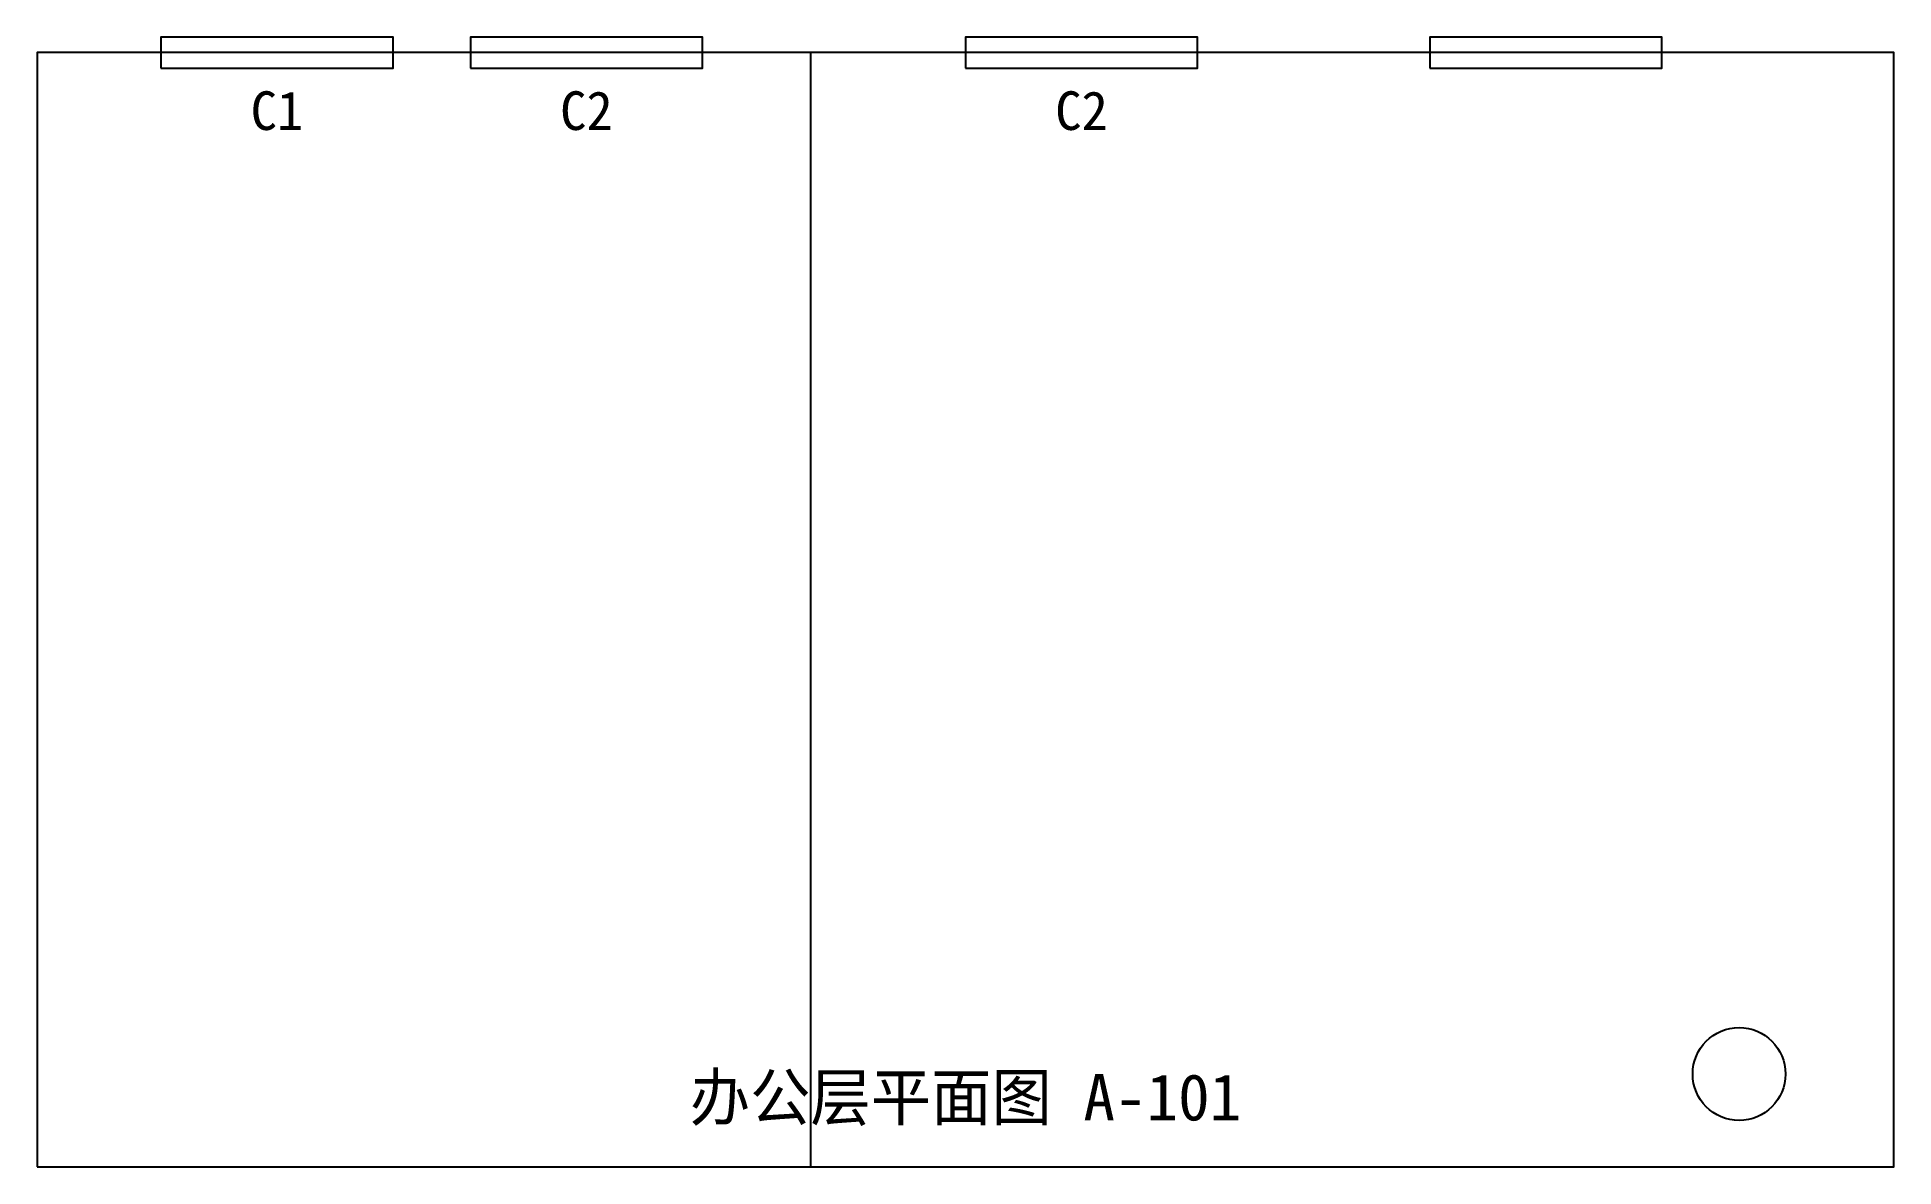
# Model space of a CAD drawing. Extents: x 0 to 12000, y 0 to 7300.
import ezdxf
from ezdxf.enums import TextEntityAlignment as Align

# ---------------------------------------------------------------- set-up
doc = ezdxf.new("R2010")
doc.units = 0
doc.layers.get('0').update_dxf_attribs({"linetype": 'CONTINUOUS'})
for name, color, linetype in [('图框', 8, 'CONTINUOUS'), ('墙体', 7, 'CONTINUOUS'), ('标注', 1, 'CONTINUOUS'), ('门窗', 5, 'CONTINUOUS')]:
    doc.layers.add(name, color=color, linetype=linetype)

msp = doc.modelspace()

# ---------------------------------------------------------------- linework, layer by layer
msp.add_circle((11000, 600), 300)
at = {"layer": '墙体'}
msp.add_line((5000, 0), (5000, 7200), dxfattribs=at)
msp.add_lwpolyline([(0, 0), (12000, 0), (12000, 7200), (0, 7200)], close=True, dxfattribs=at)
at = {"layer": '门窗'}
for points in [[(800, 7100), (2300, 7100), (2300, 7300), (800, 7300)], [(2800, 7100), (4300, 7100), (4300, 7300), (2800, 7300)], [(6000, 7100), (7500, 7100), (7500, 7300), (6000, 7300)], [(9000, 7100), (10500, 7100), (10500, 7300), (9000, 7300)]]:
    msp.add_lwpolyline(points, close=True, dxfattribs=at)

# ---------------------------------------------------------------- texts
at = {"layer": '图框'}
msp.add_text('办公层平面图 A-101', height=300, dxfattribs=at).set_placement((6000, 300), align=Align.CENTER)
at = {"layer": '标注'}
for s, p in [('C1', (1550, 6700)), ('C2', (3550, 6700)), ('C2', (6750, 6700))]:
    msp.add_text(s, height=250, dxfattribs=at).set_placement(p, align=Align.CENTER)

doc.saveas('drawing.dxf')
